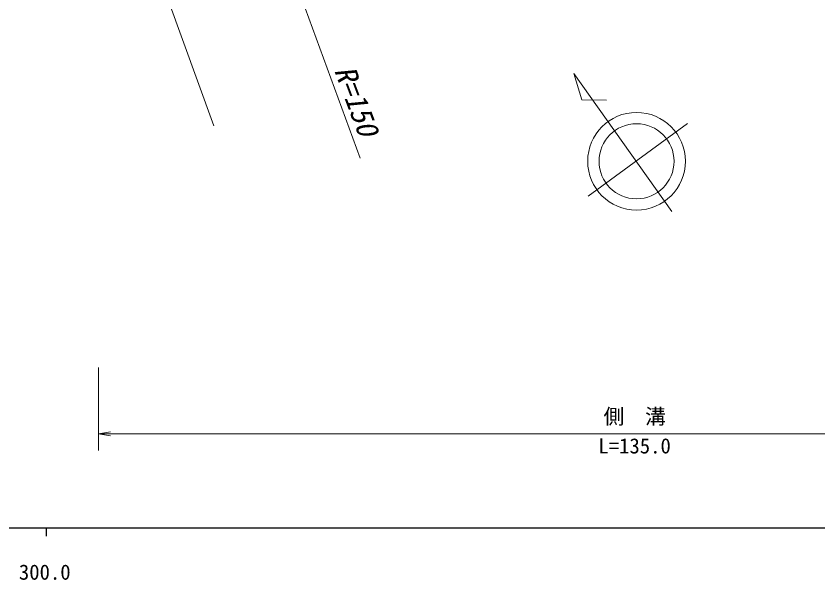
# Model space of a CAD drawing. Units: millimetres, scale not verified. Extents: x 40000 to 680000, y 20000 to 380000.
# Drawn here: x 364383 to 461019, y 198715 to 266662 of the extents above; entities that cross this region are included whole.
import ezdxf
from ezdxf.enums import TextEntityAlignment as Align

# ---------------------------------------------------------------- set-up
doc = ezdxf.new("R2010")
doc.units = ezdxf.units.MM
doc.header["$LTSCALE"] = 1000
for name, color, linetype, lineweight in [('M-BMK-SRVR', 3, 'Continuous', 13), ('M-STR-HTXT', 7, 'Continuous', 13), ('M-STR-STR3', 7, 'Continuous', 13), ('M-TTL-BAND', 7, 'Continuous', 25)]:
    doc.layers.add(name, color=color, linetype=linetype, lineweight=lineweight)
doc.styles.add('ＭＳ ゴシック', font='')
doc.styles.get('ＭＳ ゴシック').set_extended_font_data('MS Gothic')

# ---------------------------------------------------------------- blocks, each defined once
blk = doc.blocks.new('open_arrow')
at = {"color": 0, "linetype": 'Continuous', "lineweight": -2}
blk.add_lwpolyline([(7.5, 1.25), (0, 0), (7.5, -1.25)], dxfattribs=at)

msp = doc.modelspace()

# ---------------------------------------------------------------- linework, layer by layer
at = {"layer": 'M-BMK-SRVR'}
for p, q in [((374334, 291629), (388227, 253447)), ((443422, 243095), (431619, 259738)), ((431619, 259738), (432558, 256582)), ((432558, 256582), (435518, 256525)), ((433344, 244940), (445306, 253728))]:
    msp.add_line(p, q, dxfattribs=at)
for radius in [5885, 4520]:
    msp.add_circle((439154, 249159), radius, dxfattribs=at)
at = {"layer": 'M-STR-HTXT'}
msp.add_line((388204, 297731), (405833, 249552), dxfattribs=at)
at = {"layer": 'M-STR-STR3'}
for p, q in [((374330, 224322), (374330, 214322)), ((374330, 216322), (503542, 216322))]:
    msp.add_line(p, q, dxfattribs=at)
at = {"layer": 'M-TTL-BAND'}
for p, q in [((40000, 205000), (579000, 205000)), ((368000, 205000), (368000, 204000))]:
    msp.add_line(p, q, dxfattribs=at)

# ---------------------------------------------------------------- block references
at = {"layer": 'M-STR-STR3', "xscale": 193, "yscale": 193}
msp.add_blockref('open_arrow', (374330, 216322), dxfattribs=at)

# ---------------------------------------------------------------- texts
at = {"layer": 'M-STR-HTXT', "style": 'ＭＳ ゴシック', "oblique": 15}
msp.add_text('R=150', height=2566, rotation=290.462, dxfattribs=at).set_placement((403900, 260584), align=Align.MIDDLE_LEFT)
at = {"layer": 'M-STR-STR3', "style": 'ＭＳ ゴシック'}
for s, p in [('側\u3000溝', (435186, 216952)), ('L=135.0', (434561, 213405))]:
    msp.add_text(s, height=1833, dxfattribs=at).set_placement(p, align=Align.BOTTOM_LEFT)
at = {"layer": 'M-TTL-BAND', "style": 'ＭＳ ゴシック'}
msp.add_text('300.0', height=1833, dxfattribs=at).set_placement((367844, 198195), align=Align.BOTTOM_CENTER)

doc.saveas('drawing.dxf')
